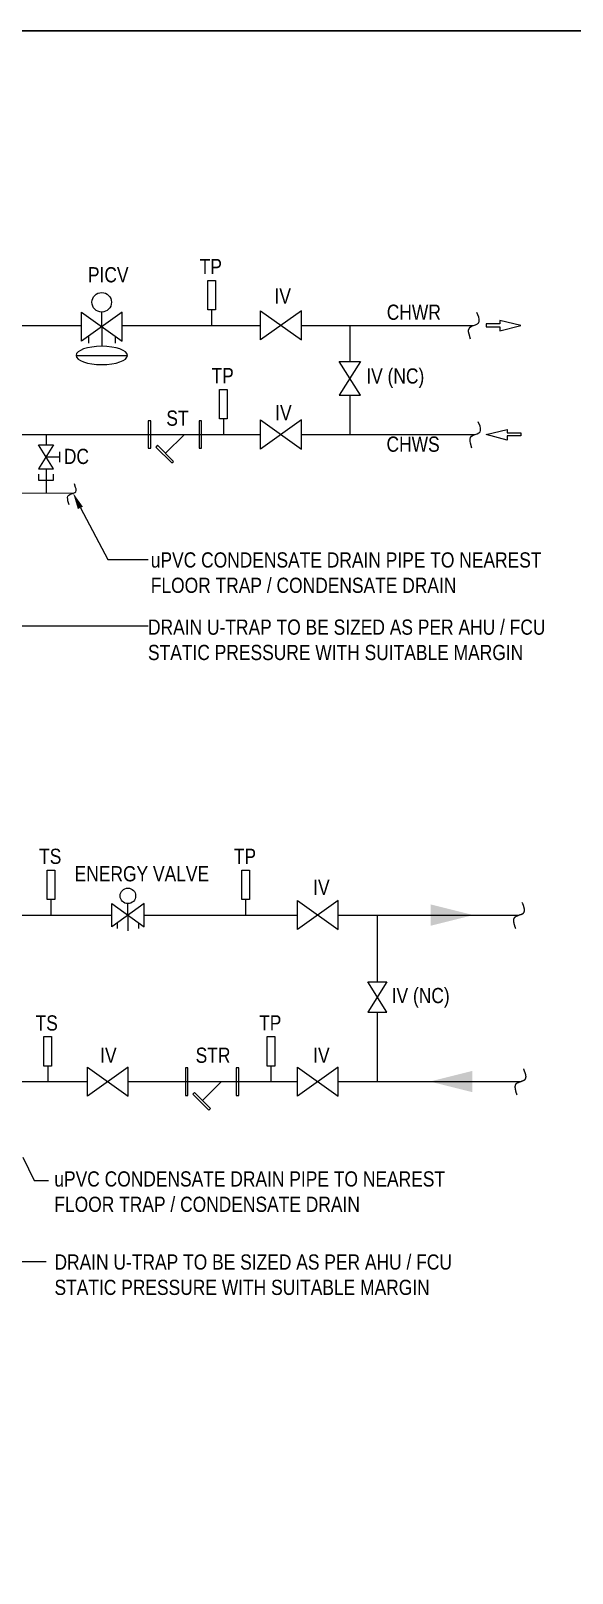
# Model space of a CAD drawing. Header units: millimetres. Extents: x -95178 to 274693, y -2232 to 263302.
# Drawn here: x 55019 to 63924, y 29185 to 54546 of the extents above; entities that cross this region are included whole.
import ezdxf

# ---------------------------------------------------------------- set-up
doc = ezdxf.new("R2010")
doc.units = ezdxf.units.MM
for name, color, linetype in [('76-10767-XM-MECH-DETAIL$0$PDF2_0', 7, 'Continuous'), ('76-10767-XM-MECH-DETAIL$0$PDF2_AC-DIM', 7, 'Continuous'), ('76-10767-XM-MECH-DETAIL$0$PDF2_AC-EQPT', 7, 'Continuous'), ('76-10767-XM-MECH-DETAIL$0$PDF2_AC-SA-DUCT', 7, 'Continuous'), ('76-10767-XM-MECH-DETAIL$0$PDF2_AC-VALVES', 7, 'Continuous'), ('76-10767-XM-MECH-DETAIL$0$PDF2_XR-STANDARD DETAILS$0$AC-VALVES', 7, 'Continuous'), ('76-10767-XM-MECH-DETAIL$0$PDF_AC-VALVES', 7, 'Continuous'), ('76-10767-XM-MECH-DETAIL$0$PDF_G-XREF', 7, 'Continuous'), ('76-10767-XM-MECH-DETAIL$0$PDF_XR-STANDARD DETAILS$0$AC-DIM', 7, 'Continuous'), ('76-10767-XM-MECH-DETAIL$0$PDF_XR-STANDARD DETAILS$0$AC-SA-DUCT', 7, 'Continuous'), ('76-10767-XM-MECH-DETAIL$0$PDF_XR-STANDARD DETAILS$0$AC-VALVES', 7, 'Continuous'), ('76-10767-XM-MECH-DETAIL$0$TBK-AS-SHOP$0$25', 7, 'Continuous')]:
    doc.layers.add(name, color=color, linetype=linetype)
for name, color, linetype, true_color in [('76-10767-XM-MECH-DETAIL$0$PDF2_AC-CHW-PIPES', 120, 'Continuous', 0x00ffbf), ('76-10767-XM-MECH-DETAIL$0$PDF2_H-DETL-32', 7, 'Continuous', 0xdd6d00), ('76-10767-XM-MECH-DETAIL$0$PDF_H-EQPT-213', 7, 'Continuous', 0xdd6ddd), ('76-10767-XM-MECH-DETAIL$0$PDF_XR-STANDARD DETAILS$0$AC-CHW-PIPES', 120, 'Continuous', 0x00ffbf)]:
    doc.layers.add(name, color=color, linetype=linetype, true_color=true_color)
doc.styles.add('76-10767-XM-MECH-DETAIL$0$GHD Standard Arial', font='ARIALN.TTF')

msp = doc.modelspace()

# ---------------------------------------------------------------- linework, layer by layer
msp.add_lwpolyline([(37907.159, 54546.49), (108319.436, 54546.49), (108319.436, -2232.437), (37907.159, -2232.437)], close=True)
at = {"layer": '76-10767-XM-MECH-DETAIL$0$PDF2_0', "color": 7, "lineweight": 5}
msp.add_circle((56185.44, 50083.459), 160.744, dxfattribs=at)
at = {"layer": '76-10767-XM-MECH-DETAIL$0$PDF2_AC-CHW-PIPES', "color": 7, "lineweight": 13}
for points in [[(52702.759, 49703.97), (55852.351, 49703.97)], [(56518.529, 49703.97), (58799.573, 49703.97)], [(59469.066, 49703.97), (62300.123, 49703.97)], [(60267.06, 49703.97), (60267.06, 49111.093)], [(60267.06, 48554.287), (60267.06, 47910.924)], [(52702.759, 47910.924), (58799.573, 47910.924)], [(57544.883, 47910.924), (57234.171, 47600.212)], [(59469.066, 47910.924), (62323.323, 47910.924)], [(53441.022, 46956.383), (55712.442, 46941.588)]]:
    msp.add_lwpolyline(points, dxfattribs=at)
at = {"layer": '76-10767-XM-MECH-DETAIL$0$PDF2_AC-DIM', "color": 7, "lineweight": 5}
for points in [[(55833.536, 46701.893), (56287.679, 45855.125), (56946.319, 45855.125)], [(53467.458, 46472.51), (54522.601, 44761.576), (56946.319, 44761.576)]]:
    msp.add_lwpolyline(points, dxfattribs=at)
msp.add_solid([(55792.107, 46682.007), (55712.563, 46950.467), (55874.965, 46721.779)], dxfattribs=at)
at = {"layer": '76-10767-XM-MECH-DETAIL$0$PDF2_AC-EQPT', "color": 7, "lineweight": 5}
for points in [[(55268.841, 47155.972), (55268.841, 47141.676)], [(55268.841, 47138.362), (55268.841, 47128.419)], [(55268.841, 47125.105), (55268.841, 47115.162)], [(55268.841, 47111.847), (55268.841, 47101.905)], [(55268.841, 47098.59), (55268.841, 47088.647)], [(55268.841, 47085.333), (55268.841, 47075.39)], [(55268.841, 47072.076), (55268.841, 47062.133)], [(55268.841, 47058.818), (55268.841, 47048.875)], [(55268.841, 47045.561), (55268.841, 47035.618)], [(55268.841, 47032.304), (55268.841, 47022.361)], [(55268.841, 47019.047), (55268.841, 47009.104)], [(55268.841, 47005.789), (55268.841, 46995.846)], [(55268.841, 46992.532), (55268.841, 46982.589)], [(55268.841, 46979.275), (55268.841, 46969.332)], [(55268.841, 46964.571), (55268.841, 46954.628)], [(55268.841, 46951.314), (55268.841, 46941.371)]]:
    msp.add_lwpolyline(points, dxfattribs=at)
at = {"layer": '76-10767-XM-MECH-DETAIL$0$PDF2_AC-SA-DUCT', "color": 7, "lineweight": 5}
for points in [[(62250.408, 49478.596), (62227.208, 49558.14), (62220.579, 49594.597), (62220.579, 49624.426), (62227.208, 49654.255), (62243.779, 49674.141), (62270.294, 49690.713), (62303.437, 49703.97), (62336.58, 49713.913), (62366.409, 49727.17), (62376.352, 49737.113), (62386.295, 49747.056), (62392.924, 49773.57), (62392.924, 49803.399), (62386.295, 49836.543), (62356.466, 49912.772)], [(62273.608, 47685.55), (62250.408, 47765.094), (62243.779, 47798.237), (62243.779, 47831.38), (62250.408, 47857.895), (62266.979, 47881.095), (62293.494, 47897.667), (62326.637, 47910.924), (62359.78, 47920.867), (62389.609, 47934.124), (62399.552, 47944.067), (62409.495, 47954.01), (62416.124, 47977.21), (62416.124, 48010.353), (62409.495, 48043.497), (62379.666, 48119.726)], [(55649.591, 46754.922), (55629.705, 46817.894), (55626.391, 46844.409), (55623.077, 46870.923), (55629.705, 46894.124), (55642.963, 46910.695), (55662.849, 46923.952), (55689.363, 46933.895), (55719.192, 46943.838), (55742.392, 46953.781), (55758.964, 46967.039), (55765.592, 46990.239), (55762.278, 47013.439), (55755.649, 47039.954), (55735.764, 47099.611)]]:
    msp.add_lwpolyline(points, dxfattribs=at)
at = {"layer": '76-10767-XM-MECH-DETAIL$0$PDF2_AC-VALVES', "color": 7, "lineweight": 5}
for points in [[(55852.351, 49922.715), (56518.529, 49445.453), (56518.529, 49922.715), (55852.351, 49445.453)], [(58799.573, 49942.601), (59469.066, 49465.339), (59469.066, 49942.601), (58799.573, 49465.339)], [(60439.405, 49111.093), (60091.401, 48554.287), (60439.405, 48554.287), (60091.401, 49111.093)], [(56994.706, 47682.236), (56994.706, 48136.297), (56951.62, 48136.297), (56951.62, 47682.236)], [(57826.6, 47682.236), (57826.6, 48136.297), (57786.828, 48136.297), (57786.828, 47682.236)], [(58799.573, 48149.555), (59469.066, 47668.979), (59469.066, 48149.555), (58799.573, 47668.979)], [(55391.521, 47739.292), (55142.947, 47341.574), (55391.521, 47341.574), (55142.947, 47739.292)], [(57365.91, 47466.805), (57104.079, 47731.951), (57074.25, 47702.122), (57336.081, 47440.291)]]:
    msp.add_lwpolyline(points, close=True, dxfattribs=at)
for points in [[(56187.097, 49703.97), (56187.097, 49922.715)], [(55965.038, 49528.311), (55965.038, 49412.31)], [(56405.842, 49528.311), (56405.842, 49412.31)], [(55268.891, 47905.008), (55268.891, 47739.292)], [(55268.891, 47540.433), (55494.265, 47540.433)], [(55494.265, 47454.261), (55494.265, 47623.291)], [(55142.947, 47255.402), (55142.947, 47155.972), (55391.521, 47155.972), (55391.521, 47255.402)], [(55268.891, 47341.574), (55268.891, 47155.972)]]:
    msp.add_lwpolyline(points, dxfattribs=at)
at = {"layer": '76-10767-XM-MECH-DETAIL$0$PDF2_H-DETL-32', "color": 7, "lineweight": 13}
for points in [[(62734.841, 49611.169), (63079.531, 49703.97), (62734.841, 49783.513), (62734.841, 49730.484), (62509.468, 49730.484), (62509.468, 49677.455), (62734.841, 49677.455)], [(62854.157, 47818.123), (62509.468, 47910.924), (62854.157, 47990.467), (62854.157, 47937.438), (63079.531, 47937.438), (63079.531, 47884.409), (62854.157, 47884.409)]]:
    msp.add_lwpolyline(points, close=True, dxfattribs=at)
at = {"layer": '76-10767-XM-MECH-DETAIL$0$PDF2_XR-STANDARD DETAILS$0$AC-VALVES', "color": 7, "lineweight": 5}
for points in [[(56187.097, 49684.084), (56187.097, 49359.281)], [(55762.864, 49206.822), (56608.015, 49206.822)]]:
    msp.add_lwpolyline(points, dxfattribs=at)
for points in [[(56185.44, 49359.281), (55952.058, 49359.281), (55762.864, 49291.765), (55762.864, 49208.479)], [(55762.864, 49208.479), (55762.864, 49125.194), (55952.058, 49057.678), (56185.44, 49057.678)], [(56608.015, 49208.479), (56608.015, 49291.765), (56418.822, 49359.281), (56185.44, 49359.281)], [(56185.44, 49057.678), (56418.822, 49057.678), (56608.015, 49125.194), (56608.015, 49208.479)]]:
    msp.add_open_spline(points, degree=3, dxfattribs=at)
at = {"layer": '76-10767-XM-MECH-DETAIL$0$PDF_AC-VALVES', "color": 7, "lineweight": 5}
msp.add_lwpolyline([(56351.387, 40194.468), (56882.422, 39815.526), (56882.422, 40194.468), (56351.387, 39815.526)], close=True, dxfattribs=at)
for points in [[(56616.904, 40019.175), (56616.904, 40194.468)], [(56441.611, 39879.972), (56441.611, 39787.17)], [(56792.197, 39879.972), (56792.197, 39787.17)]]:
    msp.add_lwpolyline(points, dxfattribs=at)
at = {"layer": '76-10767-XM-MECH-DETAIL$0$PDF_G-XREF', "color": 7, "lineweight": 5}
msp.add_circle((56615.615, 40322.071, 0), 127.603, dxfattribs=at)
at = {"layer": '76-10767-XM-MECH-DETAIL$0$PDF_H-EQPT-213', "color": 7, "lineweight": 13}
for points in [[(57928.752, 50443.81), (58055.066, 50443.81), (58055.066, 49959.176), (57928.752, 49959.176)], [(58123.85, 48650.764), (58250.165, 48650.764), (58250.165, 48166.13), (58123.85, 48166.13)], [(55287.226, 40746.126), (55413.541, 40746.126), (55413.541, 40261.492), (55287.226, 40261.492)], [(58490.529, 40746.126), (58616.843, 40746.126), (58616.843, 40261.492), (58490.529, 40261.492)], [(55232.12, 38008.46), (55358.435, 38008.46), (55358.435, 37523.826), (55232.12, 37523.826)], [(58906.961, 38008.46), (59033.275, 38008.46), (59033.275, 37523.826), (58906.961, 37523.826)]]:
    msp.add_lwpolyline(points, close=True, dxfattribs=at)
for points in [[(57990.62, 49959.176), (57990.62, 49703.97)], [(58185.719, 48166.13), (58185.719, 47910.924)], [(55349.095, 40261.492), (55349.095, 40006.286)], [(58552.397, 40261.492), (58552.397, 40006.286)], [(55296.566, 37523.826), (55296.566, 37268.62)], [(58968.829, 37523.826), (58968.829, 37268.62)]]:
    msp.add_lwpolyline(points, dxfattribs=at)
at = {"layer": '76-10767-XM-MECH-DETAIL$0$PDF_XR-STANDARD DETAILS$0$AC-CHW-PIPES', "color": 7, "lineweight": 13}
for points in [[(51531.33, 40006.286), (56351.387, 40006.286)], [(56882.422, 40006.286), (59406.631, 40006.286)], [(60076.869, 40006.286), (63046.541, 40006.286)], [(60716.173, 40006.286), (60716.173, 38908.126)], [(60716.173, 38410.603), (60716.173, 37268.62)], [(63018.184, 37044.348), (63015.606, 37054.66), (63013.029, 37059.815), (63013.029, 37064.971), (63010.451, 37070.127), (63010.451, 37072.704), (63007.873, 37077.86), (63005.295, 37083.016), (63005.295, 37085.594), (63005.295, 37088.171), (63005.295, 37090.749), (63002.717, 37093.327), (63002.717, 37095.905), (63002.717, 37098.483), (63002.717, 37101.061), (63000.139, 37103.638), (63000.139, 37106.216), (63000.139, 37108.794), (62997.562, 37108.794), (62997.562, 37111.372), (62997.562, 37113.95), (62997.562, 37116.528), (62997.562, 37119.106), (62994.984, 37121.683), (62994.984, 37124.261), (62994.984, 37126.839), (62994.984, 37129.417), (62994.984, 37131.995), (62992.406, 37131.995), (62992.406, 37134.573), (62992.406, 37137.15), (62992.406, 37139.728), (62992.406, 37142.306), (62989.828, 37144.884), (62989.828, 37147.462), (62989.828, 37150.04), (62989.828, 37152.617), (62989.828, 37155.195), (62989.828, 37157.773), (62989.828, 37160.351), (62989.828, 37162.929), (62987.25, 37162.929), (62987.25, 37165.507), (62987.25, 37168.084), (62987.25, 37170.662), (62987.25, 37173.24), (62987.25, 37175.818), (62987.25, 37178.396), (62987.25, 37180.974), (62987.25, 37183.552), (62987.25, 37186.129), (62987.25, 37188.707), (62987.25, 37191.285), (62987.25, 37193.863), (62989.828, 37193.863), (62989.828, 37196.441), (62989.828, 37199.019), (62989.828, 37201.596), (62989.828, 37204.174), (62989.828, 37206.752), (62992.406, 37206.752), (62992.406, 37209.33), (62992.406, 37211.908), (62992.406, 37214.486), (62994.984, 37214.486), (62994.984, 37217.063), (62994.984, 37219.641), (62997.562, 37219.641), (62997.562, 37222.219), (62997.562, 37224.797), (63000.139, 37224.797), (63000.139, 37227.375), (63002.717, 37229.953), (63002.717, 37232.53), (63005.295, 37232.53), (63005.295, 37235.108), (63007.873, 37235.108), (63007.873, 37237.686), (63010.451, 37237.686), (63010.451, 37240.264), (63013.029, 37240.264), (63015.606, 37242.842), (63018.184, 37245.42), (63020.762, 37245.42), (63020.762, 37247.998), (63023.34, 37247.998), (63025.918, 37247.998), (63025.918, 37250.575), (63028.496, 37250.575), (63031.074, 37253.153), (63033.651, 37253.153), (63036.229, 37255.731), (63038.807, 37255.731), (63041.385, 37255.731), (63041.385, 37258.309), (63043.963, 37258.309), (63046.541, 37258.309), (63049.118, 37260.887), (63051.696, 37260.887), (63054.274, 37260.887), (63056.852, 37263.465), (63059.43, 37263.465), (63062.008, 37266.042), (63064.585, 37266.042), (63067.163, 37266.042), (63072.319, 37268.62), (63080.052, 37271.198), (63085.208, 37271.198), (63087.786, 37273.776), (63092.942, 37273.776), (63095.52, 37276.354), (63098.097, 37276.354), (63100.675, 37278.932), (63103.253, 37278.932), (63105.831, 37278.932), (63108.409, 37278.932), (63108.409, 37281.509), (63110.987, 37281.509), (63113.564, 37281.509), (63116.142, 37284.087), (63118.72, 37284.087), (63121.298, 37286.665), (63123.876, 37286.665), (63126.454, 37289.243), (63129.031, 37289.243), (63131.609, 37291.821), (63134.187, 37291.821), (63136.765, 37294.399), (63139.343, 37294.399), (63139.343, 37296.976), (63141.921, 37296.976), (63141.921, 37299.554), (63144.498, 37299.554), (63144.498, 37302.132), (63147.076, 37302.132), (63149.654, 37304.71), (63152.232, 37307.288), (63152.232, 37309.866), (63154.81, 37309.866), (63154.81, 37312.444), (63157.388, 37315.021), (63157.388, 37317.599), (63159.966, 37320.177), (63159.966, 37322.755), (63159.966, 37325.333), (63162.543, 37325.333), (63162.543, 37327.911), (63162.543, 37330.488), (63162.543, 37333.066), (63162.543, 37335.644), (63162.543, 37338.222), (63165.121, 37338.222), (63165.121, 37340.8), (63165.121, 37343.378), (63165.121, 37345.955), (63165.121, 37348.533), (63165.121, 37351.111), (63165.121, 37353.689), (63165.121, 37356.267), (63162.543, 37358.845), (63162.543, 37361.422), (63162.543, 37364), (63162.543, 37366.578), (63162.543, 37369.156), (63162.543, 37371.734), (63162.543, 37374.312), (63162.543, 37376.889), (63159.966, 37376.889), (63159.966, 37379.467), (63159.966, 37382.045), (63159.966, 37384.623), (63159.966, 37387.201), (63157.388, 37389.779), (63157.388, 37392.357), (63157.388, 37394.934), (63154.81, 37397.512), (63154.81, 37400.09), (63154.81, 37402.668), (63154.81, 37405.246), (63152.232, 37407.824), (63152.232, 37410.401), (63152.232, 37412.979), (63149.654, 37415.557), (63149.654, 37418.135), (63149.654, 37420.713), (63147.076, 37423.291), (63147.076, 37425.868), (63147.076, 37428.446), (63144.498, 37431.024), (63144.498, 37433.602), (63141.921, 37436.18), (63141.921, 37438.758), (63141.921, 37441.335), (63139.343, 37443.913), (63136.765, 37449.069), (63136.765, 37454.225), (63134.187, 37459.38), (63131.609, 37464.536), (63129.031, 37467.114), (63126.454, 37477.425)], [(51531.33, 37268.62), (55950.633, 37268.62)], [(56620.871, 37268.62), (58968.829, 37268.62), (59404.053, 37268.62)], [(58154.231, 37268.62), (57842.954, 36957.343)], [(60074.291, 37268.62), (63069.741, 37268.62)]]:
    msp.add_lwpolyline(points, dxfattribs=at)
for points in [[(62298.967, 40006.286, 0), (61597.795, 40181.579, 0), (61597.795, 39830.993, 0)], [(61582.328, 37268.62, 0), (62283.5, 37443.913, 0), (62283.5, 37093.327, 0)]]:
    msp.add_solid(points, dxfattribs=at)
at = {"layer": '76-10767-XM-MECH-DETAIL$0$PDF_XR-STANDARD DETAILS$0$AC-DIM', "color": 7, "lineweight": 5}
for points in [[(54885.1, 36023.524), (55073.282, 35639.425), (55307.866, 35639.425)], [(52889.852, 35894.632), (54745.896, 34309.212), (55269.198, 34309.212)]]:
    msp.add_lwpolyline(points, dxfattribs=at)
at = {"layer": '76-10767-XM-MECH-DETAIL$0$PDF_XR-STANDARD DETAILS$0$AC-SA-DUCT', "color": 7, "lineweight": 5}
msp.add_lwpolyline([(62994.984, 39782.014), (62992.406, 39792.325), (62989.828, 39797.481), (62989.828, 39802.637), (62987.25, 39807.792), (62987.25, 39810.37), (62984.672, 39815.526), (62982.095, 39820.682), (62982.095, 39823.259), (62982.095, 39825.837), (62982.095, 39828.415), (62979.517, 39830.993), (62979.517, 39833.571), (62979.517, 39836.149), (62976.939, 39838.726), (62976.939, 39841.304), (62976.939, 39843.882), (62976.939, 39846.46), (62974.361, 39846.46), (62974.361, 39849.038), (62974.361, 39851.616), (62974.361, 39854.194), (62974.361, 39856.771), (62971.783, 39859.349), (62971.783, 39861.927), (62971.783, 39864.505), (62971.783, 39867.083), (62969.205, 39869.661), (62969.205, 39872.238), (62969.205, 39874.816), (62969.205, 39877.394), (62969.205, 39879.972), (62966.628, 39882.55), (62966.628, 39885.128), (62966.628, 39887.705), (62966.628, 39890.283), (62966.628, 39892.861), (62966.628, 39895.439), (62966.628, 39898.017), (62964.05, 39900.595), (62964.05, 39903.172), (62964.05, 39905.75), (62964.05, 39908.328), (62964.05, 39910.906), (62964.05, 39913.484), (62964.05, 39916.062), (62964.05, 39918.64), (62964.05, 39921.217), (62964.05, 39923.795), (62964.05, 39926.373), (62964.05, 39928.951), (62964.05, 39931.529), (62966.628, 39931.529), (62966.628, 39934.107), (62966.628, 39936.684), (62966.628, 39939.262), (62966.628, 39941.84), (62966.628, 39944.418), (62969.205, 39944.418), (62969.205, 39946.996), (62969.205, 39949.574), (62969.205, 39952.151), (62971.783, 39952.151), (62971.783, 39954.729), (62971.783, 39957.307), (62974.361, 39957.307), (62974.361, 39959.885), (62974.361, 39962.463), (62976.939, 39962.463), (62976.939, 39965.041), (62976.939, 39967.618), (62979.517, 39967.618), (62979.517, 39970.196), (62982.095, 39970.196), (62982.095, 39972.774), (62984.672, 39972.774), (62984.672, 39975.352), (62987.25, 39975.352), (62987.25, 39977.93), (62989.828, 39977.93), (62989.828, 39980.508), (62992.406, 39980.508), (62994.984, 39983.086), (62997.562, 39983.086), (62997.562, 39985.663), (63000.139, 39985.663), (63002.717, 39988.241), (63005.295, 39988.241), (63007.873, 39990.819), (63010.451, 39990.819), (63013.029, 39993.397), (63015.606, 39993.397), (63018.184, 39993.397), (63018.184, 39995.975), (63020.762, 39995.975), (63023.34, 39995.975), (63025.918, 39998.553), (63028.496, 39998.553), (63031.074, 40001.13), (63033.651, 40001.13), (63036.229, 40001.13), (63038.807, 40003.708), (63041.385, 40003.708), (63043.963, 40003.708), (63049.118, 40006.286), (63056.852, 40008.864), (63062.008, 40008.864), (63064.585, 40011.442), (63069.741, 40014.02), (63072.319, 40014.02), (63074.897, 40014.02), (63077.475, 40016.597), (63080.052, 40016.597), (63082.63, 40016.597), (63082.63, 40019.175), (63085.208, 40019.175), (63087.786, 40019.175), (63090.364, 40019.175), (63092.942, 40021.753), (63095.52, 40021.753), (63098.097, 40024.331), (63100.675, 40024.331), (63103.253, 40026.909), (63105.831, 40026.909), (63108.409, 40029.487), (63110.987, 40029.487), (63110.987, 40032.064), (63113.564, 40032.064), (63116.142, 40034.642), (63118.72, 40034.642), (63118.72, 40037.22), (63121.298, 40037.22), (63121.298, 40039.798), (63123.876, 40039.798), (63123.876, 40042.376), (63126.454, 40042.376), (63126.454, 40044.954), (63129.031, 40044.954), (63129.031, 40047.532), (63131.609, 40047.532), (63131.609, 40050.109), (63134.187, 40052.687), (63134.187, 40055.265), (63136.765, 40057.843), (63136.765, 40060.421), (63136.765, 40062.999), (63139.343, 40062.999), (63139.343, 40065.576), (63139.343, 40068.154), (63139.343, 40070.732), (63139.343, 40073.31), (63139.343, 40075.888), (63141.921, 40078.466), (63141.921, 40081.043), (63141.921, 40083.621), (63141.921, 40086.199), (63141.921, 40088.777), (63141.921, 40091.355), (63141.921, 40093.933), (63141.921, 40096.51), (63139.343, 40096.51), (63139.343, 40099.088), (63139.343, 40101.666), (63139.343, 40104.244), (63139.343, 40106.822), (63139.343, 40109.4), (63139.343, 40111.978), (63136.765, 40114.555), (63136.765, 40117.133), (63136.765, 40119.711), (63136.765, 40122.289), (63136.765, 40124.867), (63134.187, 40127.445), (63134.187, 40130.022), (63134.187, 40132.6), (63131.609, 40135.178), (63131.609, 40137.756), (63131.609, 40140.334), (63131.609, 40142.912), (63129.031, 40145.489), (63129.031, 40148.067), (63126.454, 40150.645), (63126.454, 40153.223), (63126.454, 40155.801), (63126.454, 40158.379), (63123.876, 40160.956), (63123.876, 40163.534), (63123.876, 40166.112), (63121.298, 40168.69), (63121.298, 40171.268), (63118.72, 40173.846), (63118.72, 40176.423), (63118.72, 40179.001), (63116.142, 40181.579), (63113.564, 40186.735), (63113.564, 40191.891), (63110.987, 40197.046), (63108.409, 40202.202), (63105.831, 40204.78), (63103.253, 40215.091)], dxfattribs=at)
at = {"layer": '76-10767-XM-MECH-DETAIL$0$PDF_XR-STANDARD DETAILS$0$AC-VALVES', "color": 7, "lineweight": 5}
for points in [[(59406.631, 40243.447), (60076.869, 39766.547), (60076.869, 40243.447), (59406.631, 39766.547)], [(60873.422, 38908.126), (60561.503, 38410.603), (60873.422, 38410.603), (60561.503, 38908.126)], [(55950.633, 37505.781), (56620.871, 37028.881), (56620.871, 37505.781), (55950.633, 37028.881)], [(57602.574, 37039.192), (57602.574, 37495.47), (57561.328, 37495.47), (57561.328, 37039.192)], [(58437.794, 37039.192), (58437.794, 37495.47), (58396.548, 37495.47), (58396.548, 37039.192)], [(59404.053, 37505.781), (60074.291, 37028.881), (60074.291, 37505.781), (59404.053, 37028.881)], [(57976.36, 36825.232), (57710.843, 37088.171), (57682.487, 37059.815), (57948.004, 36796.876)]]:
    msp.add_lwpolyline(points, close=True, dxfattribs=at)
msp.add_lwpolyline([(56616.904, 40006.286), (56616.904, 39745.924)], dxfattribs=at)

# ---------------------------------------------------------------- texts
at = {"layer": '76-10767-XM-MECH-DETAIL$0$TBK-AS-SHOP$0$25', "color": 7, "char_height": 250, "attachment_point": 1, "style": '76-10767-XM-MECH-DETAIL$0$GHD Standard Arial'}
for s, insert, width in [('TP', (57796.258, 50795.378, 0), 535.80038), ('PICV ', (55957.883, 50660.507, 0), 3193.36059), ('IV', (59027.256, 50309.809, 0), 406.62798), ('CHWR', (60874.276, 50044.98, 0), 3333.20119), ('TP', (57991.356, 49002.332, 0), 535.80038), ('IV (NC)', (60537.223, 48996.111, 0), 1042.88153), ('ST', (57247.926, 48303.109, 0), 406.62798), ('IV', (59038.984, 48391.866, 0), 406.62798), ('CHWS', (60870.102, 47875.009, 0), 3333.20119), ('DC', (55561.868, 47673.496, 0), 535.80038), ('uPVC CONDENSATE DRAIN PIPE TO NEAREST FLOOR TRAP / CONDENSATE DRAIN', (56991.975, 45971.079, 0), 6560.74491), ('DRAIN U-TRAP TO BE SIZED AS PER AHU / FCU STATIC PRESSURE WITH SUITABLE MARGIN', (56946.319, 44866.51), 6560.74491), ('TS', (55154.732, 41097.694, 0), 535.80038), ('TP', (58358.035, 41097.694, 0), 535.80038), ('ENERGY VALVE', (55739.27, 40810.925, 0), 3193.36059), ('IV', (59663.756, 40587.829, 0), 406.62798), ('IV (NC)', (60955.016, 38808.133, 0), 1160.28034), ('TS', (55096.809, 38357.406, 0), 535.80038), ('TP', (58774.466, 38360.028, 0), 535.80038), ('IV', (56159.676, 37826.968, 0), 406.62798), ('STR', (57730.272, 37826.968, 0), 406.62798), ('IV', (59663.756, 37826.968, 0), 406.62798), ('uPVC CONDENSATE DRAIN PIPE TO NEAREST FLOOR TRAP / CONDENSATE DRAIN', (55405.368, 35792.419, 0), 6560.74491), ('DRAIN U-TRAP TO BE SIZED AS PER AHU / FCU STATIC PRESSURE WITH SUITABLE MARGIN', (55407.803, 34426.343), 6560.74491)]:
    msp.add_mtext(s, dxfattribs=dict(at, insert=insert, width=width))

doc.saveas('drawing.dxf')
